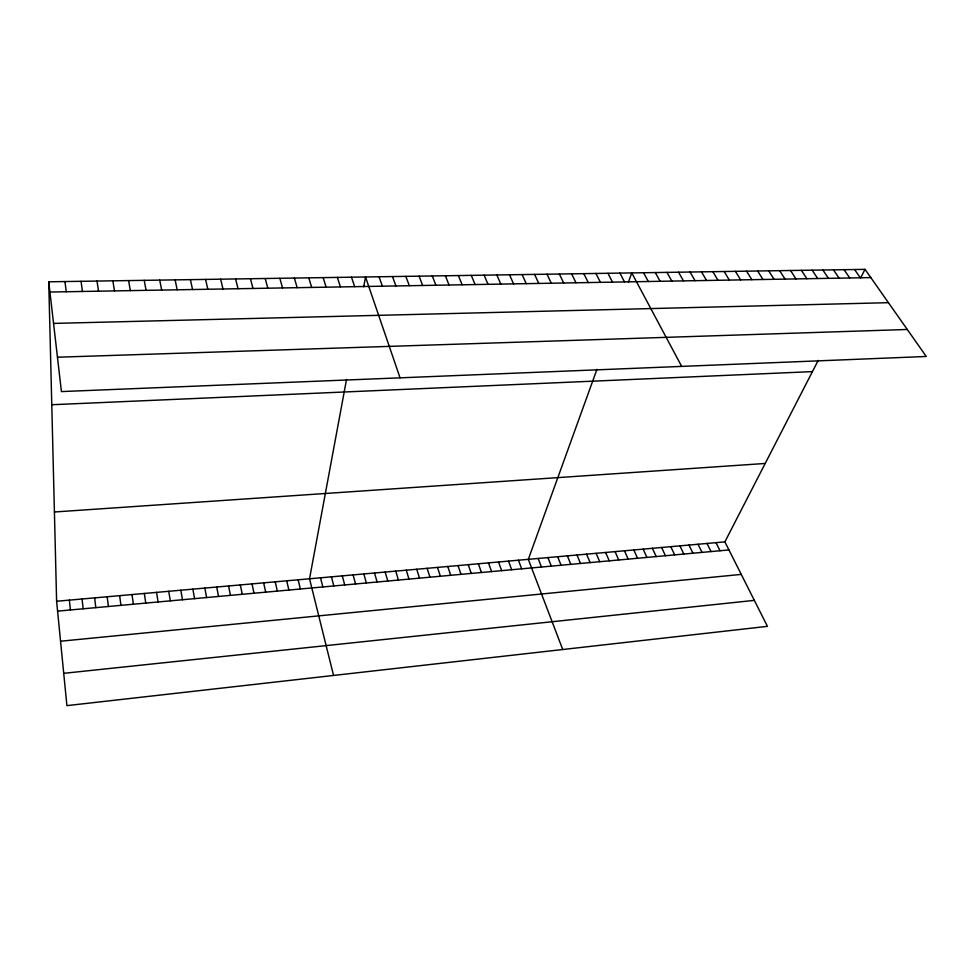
<?xml version="1.0" encoding="UTF-8"?>
<svg xmlns="http://www.w3.org/2000/svg" width="975" height="975" viewBox="0 0 975 975"><rect width="100%" height="100%" fill="white"/><g stroke="black" fill="none" stroke-linecap="round" stroke-linejoin="round"><path stroke-width="1.46" d="M346.515 379.458L309.526 578.784L333.56 675.456M363.712 286.808L365.528 276.973L400.043 377.837M596.956 369.318L528.316 559.333L562.733 649.521M628.436 282.128L631.763 272.915L681.683 366.405M48.75 281.799L61.425 391.584L926.25 356.472L865.02 269.368L48.75 281.799L56.611 601.258L66.909 705.632L767.435 626.352L724.876 541.868L818.22 360.372M860.559 278.033L865.02 269.368M63.716 673.335L754.345 600.368M60.56 641.221L741.268 574.397M57.586 611.13L728.947 549.937M56.611 601.258L724.876 541.868M54.417 511.985L765.204 463.466M51.772 404.735L812.443 371.609M57.464 357.216L907.274 329.477M53.552 323.408L888.432 302.677M49.932 292.037L870.809 277.595M854.575 269.527L860.303 277.777M844.057 269.685L849.749 277.96M833.479 269.843L839.134 278.143M822.851 270.002L828.445 278.338M812.151 270.173L817.696 278.521M801.377 270.331L806.886 278.716M790.554 270.502L796.002 278.911M779.659 270.66L785.058 279.106M768.69 270.831L774.053 279.289M757.66 271.001L762.974 279.484M746.57 271.172L751.822 279.691M735.406 271.342L740.61 279.886M724.169 271.513L729.324 280.081M712.871 271.684L717.966 280.276M701.5 271.854L706.534 280.483M690.056 272.025L695.041 280.69M678.539 272.208L683.475 280.885M666.961 272.378L671.836 281.092M655.297 272.561L660.112 281.3M643.573 272.744L648.326 281.507M619.893 273.098L624.524 281.921M607.937 273.28L612.519 282.141M595.908 273.463L600.417 282.348M583.806 273.646L588.254 282.567M715.979 542.661L720.001 550.741M707.021 543.453L711.019 551.57M571.618 273.841L576.006 282.774M698.039 544.257L701.988 552.386M559.357 274.024L563.684 282.994M688.996 545.062L692.92 553.215M679.916 545.866L683.804 554.044M547.024 274.207L551.277 283.213M670.788 546.683L674.639 554.885M661.623 547.487L665.438 555.726M534.592 274.402L538.785 283.433M652.397 548.316L656.187 556.567M522.1 274.584L526.22 283.652M643.147 549.132L646.888 557.408M633.835 549.961L637.54 558.261M509.523 274.779L513.569 283.883M624.475 550.79L628.156 559.114M496.848 274.974L500.833 284.103M615.079 551.631L618.711 559.979M605.633 552.472L609.229 560.844M484.112 275.169L488.024 284.322M596.139 553.312L599.698 561.71M471.278 275.364L475.117 284.554M586.597 554.166L590.119 562.587M577.005 555.007L580.478 563.465M458.36 275.559L462.138 284.785M567.365 555.872L570.802 564.342M445.368 275.754L449.061 285.017M557.676 556.725L561.076 565.232M547.938 557.59L551.302 566.122M432.278 275.962L435.898 285.248M538.151 558.468L541.466 567.023M419.104 276.157L422.65 285.48M518.432 560.223L521.662 568.827M405.844 276.364L409.317 285.712M508.499 561.1L511.692 569.741M498.505 561.99L501.65 570.655M392.498 276.559L395.887 285.943M488.463 562.88L491.571 571.569M379.056 276.766L382.371 286.187M478.372 563.782L481.431 572.496M468.232 564.683L471.254 573.422M458.043 565.585L461.004 574.36M447.793 566.499L450.718 575.299M351.5 277.192L354.644 286.674M437.482 567.413L440.359 576.237M337.362 277.4L340.433 286.93M427.123 568.327L429.963 577.188M416.715 569.254L419.506 578.138M323.127 277.619L326.113 287.174M406.258 570.192L408.988 579.101M308.795 277.838L311.695 287.43M395.728 571.118L398.422 580.064M385.149 572.057L387.794 581.027M294.365 278.058L297.168 287.686M374.522 573.008L377.118 582.002M363.833 573.958L366.368 582.989M279.837 278.277L282.543 287.942M353.084 574.909L355.57 583.964M265.188 278.509L267.808 288.198M342.286 575.872L344.723 584.951M331.427 576.834L333.803 585.951M250.453 278.728L252.976 288.466M320.507 577.809L322.835 586.95M235.597 278.96L238.034 288.722M298.155 579.796L300.373 588.997M220.642 279.179L222.983 288.99M286.711 580.808L288.88 590.046M275.218 581.831L277.327 591.106M205.579 279.411L207.821 289.258M263.652 582.855L265.7 592.166M190.405 279.642L192.55 289.526M252.013 583.891L254.012 593.227M240.325 584.927L242.263 594.299M175.122 279.874L177.17 289.794M228.564 585.975L230.441 595.372M159.729 280.118L161.667 290.075M216.73 587.023L218.546 596.456M204.835 588.083L206.59 597.553M144.227 280.349L146.067 290.343M192.867 589.144L194.573 598.65M128.602 280.581L130.333 290.623M180.838 590.216L182.471 599.747M168.736 591.289L170.308 600.856M112.868 280.824L114.489 290.903M156.561 592.373L158.072 601.977M144.324 593.458L145.775 603.098M97.012 281.068L98.536 291.184M132.015 594.555L133.392 604.22M81.047 281.312L82.461 291.464M119.632 595.652L120.949 605.353M107.177 596.761L108.42 606.499M64.959 281.556L66.251 291.744M94.636 597.882L95.818 607.644M82.034 599.003L83.155 608.802M69.359 600.125L70.407 609.96"/></g></svg>
